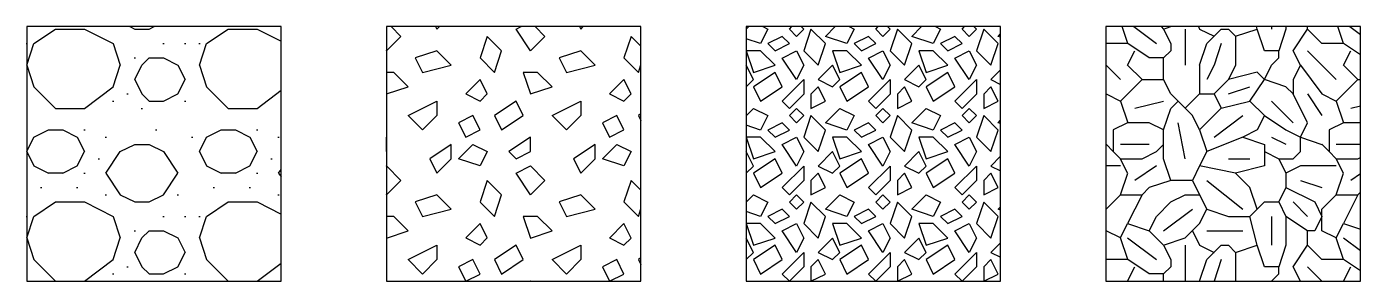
# Model space of a CAD drawing. Header units: inches. Extents: x 0 to 18.5, y 0 to 3.5.
import ezdxf

# ---------------------------------------------------------------- set-up
doc = ezdxf.new("R2010")
doc.units = ezdxf.units.IN
doc.header["$MEASUREMENT"] = 0

msp = doc.modelspace()

# ---------------------------------------------------------------- hatches: boundary and pattern name
h = msp.add_hatch()
h.set_pattern_fill('HSBDR3E0', color=256, scale=0.1, pattern_type=2)
h.set_pattern_definition([(71.565, (0, 0.6), (-8e-09, 2.4), [0.31623, -7.27324]), (33.69, (0.1, 0.9), (9e-09, 2.4), [0.3606, -8.2928]), (33.69, (2.5, 0.9), (9e-09, 2.4), [0.3606, -8.2928]), (33.69, (4.9, 0.9), (9e-09, 2.4), [0.3606, -8.2928]), (0, (0.4, 1.1), (0, 2.4), [0.4, -2]), (333.435, (0.8, 1.1), (-4e-08, 2.4), [0.4472, -4.9193]), (333.435, (3.2, 1.1), (-4e-08, 2.4), [0.4472, -4.9193]), (288.435, (1.2, 0.9), (8e-09, 2.4), [0.31623, -7.27324]), (288.435, (0, 0.6), (8e-09, 2.4), [0.31623, -7.27324]), (315, (0.1, 0.3), (-1e-07, 2.4), [0.42426, -2.96985]), (0, (0.4, 0), (0, 2.4), [0.4, -2]), (36.87, (0.8, 0), (-7e-09, 2.4), [0.5, -11.5]), (36.87, (3.2, 0), (-7e-09, 2.4), [0.5, -11.5]), (36.87, (5.6, 0), (-7e-09, 2.4), [0.5, -11.5]), (36.87, (8, 0), (-7e-09, 2.4), [0.5, -11.5]), (71.565, (1.2, 0.3), (-8e-09, 2.4), [0.31623, -7.27324]), (56.31, (1.1, 1.5), (7e-08, 2.4), [0.3606, -8.2928]), (56.31, (3.5, 1.5), (7e-08, 2.4), [0.3606, -8.2928]), (26.565, (1.3, 1.8), (4e-08, 2.4), [0.2236, -5.143]), (26.565, (3.7, 1.8), (4e-08, 2.4), [0.2236, -5.143]), (0, (1.5, 1.9), (0, 2.4), [0.2, -2.2]), (333.435, (1.7, 1.9), (-4e-08, 2.4), [0.2236, -5.143]), (333.435, (4.1, 1.9), (-4e-08, 2.4), [0.2236, -5.143]), (303.69, (1.9, 1.8), (-7e-08, 2.4), [0.3606, -8.2928]), (303.69, (4.3, 1.8), (-7e-08, 2.4), [0.36056, -8.2928]), (303.69, (1.1, 1.5), (-7e-08, 2.4), [0.3606, -8.2928]), (303.69, (3.5, 1.5), (-7e-08, 2.4), [0.3606, -8.2928]), (333.435, (1.3, 1.2), (-4e-08, 2.4), [0.2236, -5.143]), (333.435, (3.7, 1.2), (-4e-08, 2.4), [0.2236, -5.143]), (0, (1.5, 1.1), (0, 2.4), [0.2, -2.2]), (26.565, (1.7, 1.1), (4e-08, 2.4), [0.2236, -5.143]), (26.565, (4.1, 1.1), (4e-08, 2.4), [0.2236, -5.143]), (56.31, (1.9, 1.2), (7e-08, 2.4), [0.3606, -8.2928]), (56.31, (4.3, 1.2), (7e-08, 2.4), [0.36056, -8.2928]), (63.435, (0, 1.8), (-4e-08, 2.4), [0.2236, -5.14296]), (26.565, (0.1, 2), (4e-08, 2.4), [0.2236, -5.143]), (26.565, (2.5, 2), (4e-08, 2.4), [0.2236, -5.143]), (0, (0.3, 2.1), (0, 2.4), [0.2, -2.2]), (333.435, (0.5, 2.1), (-4e-08, 2.4), [0.2236, -5.143]), (333.435, (2.9, 2.1), (-4e-08, 2.4), [0.2236, -5.143]), (296.565, (0.7, 2), (4e-08, 2.4), [0.2236, -5.14296]), (296.565, (0, 1.8), (4e-08, 2.4), [0.2236, -5.14296]), (180, (0.5, 1.5), (-3e-16, -2.4), [0.2, -2.2]), (333.435, (0.1, 1.6), (-4e-08, 2.4), [0.2236, -5.143]), (333.435, (2.5, 1.6), (-4e-08, 2.4), [0.2236, -5.143]), (26.565, (0.5, 1.5), (4e-08, 2.4), [0.2236, -5.143]), (26.565, (2.9, 1.5), (4e-08, 2.4), [0.2236, -5.143]), (63.435, (0.7, 1.6), (-4e-08, 2.4), [0.2236, -5.14296]), (63.435, (1.5, 0.4), (-4e-08, 2.4), [0.2236, -5.14296]), (45, (1.6, 0.6), (1e-07, 2.4), [0.1414, -3.2527]), (0, (1.7, 0.7), (0, 2.4), [0.2, -2.2]), (333.435, (1.9, 0.7), (-4e-08, 2.4), [0.2236, -5.143]), (333.435, (4.3, 0.7), (-4e-08, 2.4), [0.2236, -5.143]), (296.565, (2.1, 0.6), (4e-08, 2.4), [0.2236, -5.14296]), (296.565, (1.5, 0.4), (4e-08, 2.4), [0.2236, -5.14296]), (315, (1.6, 0.2), (-1e-07, 2.4), [0.1414, -3.2527]), (0, (1.7, 0.1), (0, 2.4), [0.2, -2.2]), (26.565, (1.9, 0.1), (4e-08, 2.4), [0.2236, -5.143]), (26.565, (4.3, 0.1), (4e-08, 2.4), [0.2236, -5.143]), (63.435, (2.1, 0.2), (-4e-08, 2.4), [0.2236, -5.14296]), (0, (1.5, 0.7), (0, 2.4), [0, -2.4]), (0, (1.1, 1.2), (0, 2.4), [0, -2.4]), (0, (0.7, 1.3), (0, 2.4), [0, -2.4]), (0, (0.2, 1.3), (0, 2.4), [0, -2.4]), (0, (0.8, 1.5), (0, 2.4), [0, -2.4]), (0, (1, 1.7), (0, 2.4), [0, -2.4]), (0, (1.1, 2), (0, 2.4), [0, -2.4]), (0, (1.8, 2.1), (0, 2.4), [0, -2.4]), (0, (2.3, 2), (0, 2.4), [0, -2.4]), (0, (2.1, 1.2), (0, 2.4), [0, -2.4]), (0, (2.2, 0.9), (0, 2.4), [0, -2.4]), (0, (1.9, 0.9), (0, 2.4), [0, -2.4]), (0, (1.4, 0.2), (0, 2.4), [0, -2.4]), (0, (1.2, 0.1), (0, 2.4), [0, -2.4]), (0, (1.6, 0), (0, 2.4), [0, -2.4]), (0, (2.2, 0.1), (0, 2.4), [0, -2.4]), (0, (0, 0.9), (0, 2.4), [0, -2.4]), (0, (0.8, 2.1), (0, 2.4), [0, -2.4])])
h.paths.add_polyline_path([(3.536, 3.536), (0, 3.536), (0, 0), (3.536, 0)])
h = msp.add_hatch()
h.set_pattern_fill('HSHP21E0', color=256, scale=0.1, pattern_type=2)
h.set_pattern_definition([(296.565, (0.5, 0.3), (2e-08, 2), [0.2236, -4.24853]), (33.69, (0.6, 0.1), (3e-08, 2), [0.36056, -6.85055]), (33.69, (2.6, 0.1), (3e-08, 2), [0.36056, -6.85055]), (33.69, (4.6, 0.1), (3e-08, 2), [0.3606, -6.8505]), (116.565, (0.9, 0.3), (-7e-08, 2), [0.2236, -4.24853]), (213.69, (0.8, 0.5), (6e-09, 2), [0.36056, -6.85055]), (213.69, (2.8, 0.5), (6e-09, 2), [0.36056, -6.85055]), (213.69, (4.8, 0.5), (6e-09, 2), [0.3606, -6.8505]), (26.565, (1.3, 0.3), (3e-08, 2), [0.4472, -4.0249]), (26.565, (3.3, 0.3), (3e-08, 2), [0.4472, -4.0249]), (270, (1.7, 0.5), (2, 1e-16), [0.2, -1.8]), (225, (1.7, 0.3), (-1e-07, 2), [0.28284, -2.5456]), (135, (1.5, 0.1), (2e-16, 2), [0.28284, -2.5456]), (288.435, (0.9, 0.9), (2e-08, 2), [0.31623, -6.00833]), (18.435, (1, 0.6), (6e-08, 2), [0.3162, -6.0083]), (18.435, (3, 0.6), (6e-08, 2), [0.3162, -6.0083]), (18.435, (5, 0.6), (6e-08, 2), [0.3162, -6.0083]), (135, (1.3, 0.7), (2e-16, 2), [0.28284, -2.5456]), (180, (1.1, 0.9), (-2e-16, -2), [0.2, -1.8]), (251.565, (0.4, 1.4), (-6e-08, 2), [0.31623, -6.00833]), (315, (0.3, 1.1), (0, 2), [0.28284, -2.5456]), (71.565, (0.5, 0.9), (-2e-08, 2), [0.31623, -6.00833]), (135, (0.6, 1.2), (2e-16, 2), [0.28284, -2.5456]), (225, (1.2, 1.4), (-1e-07, 2), [0.28284, -2.5456]), (123.69, (1, 1.2), (-2e-07, 2), [0.36056, -6.85055]), (123.69, (3, 1.2), (-2e-07, 2), [0.36056, -6.85055]), (26.565, (0.8, 1.5), (3e-08, 2), [0.2236, -4.2485]), (26.565, (2.8, 1.5), (3e-08, 2), [0.2236, -4.2485]), (315, (1, 1.6), (0, 2), [0.28284, -2.5456]), (213.69, (1.9, 1.9), (6e-09, 2), [0.36056, -6.85055]), (213.69, (3.9, 1.9), (6e-09, 2), [0.3606, -6.8505]), (213.69, (5.9, 1.9), (6e-09, 2), [0.3606, -6.8505]), (296.565, (1.6, 1.7), (2e-08, 2), [0.2236, -4.24853]), (45, (1.7, 1.5), (0, 2), [0.28284, -2.5456]), (90, (1.9, 1.7), (-2, 1e-16), [0.2, -1.8]), (213.69, (1, 2), (6e-09, 2), [0.36056, -6.85055]), (213.69, (3, 2), (6e-09, 2), [0.3606, -6.85055]), (213.69, (5, 2), (6e-09, 2), [0.3606, -6.8505]), (315, (0.7, 1.8), (0, 2), [0.14142, -2.687]), (26.565, (0.8, 1.7), (3e-08, 2), [0.2236, -4.2485]), (26.565, (2.8, 1.7), (3e-08, 2), [0.2236, -4.2485]), (90, (1, 1.8), (-2, 1e-16), [0.2, -1.8]), (333.435, (0.2, 1.9), (-3e-08, 2), [0.2236, -4.2485]), (333.435, (2.2, 1.9), (-3e-08, 2), [0.2236, -4.2485]), (243.435, (0.4, 1.8), (-1e-07, 2), [0.2236, -4.24853]), (161.565, (0.3, 1.6), (7e-08, 2), [0.3162, -6.0083]), (161.565, (2.3, 1.6), (7e-08, 2), [0.3162, -6.0083]), (161.565, (4.3, 1.6), (7e-08, 2), [0.3162, -6.0083]), (45, (0, 1.7), (0, 2), [0.28284, -2.5456]), (26.565, (0.1, 0), (3e-08, 2), [0.2236, -4.2485]), (26.565, (2.1, 0), (3e-08, 2), [0.2236, -4.2485]), (116.565, (0.3, 0.1), (-7e-08, 2), [0.2236, -4.24853]), (206.565, (0.2, 0.3), (-3e-07, 2), [0.2236, -4.2485]), (206.565, (2.2, 0.3), (-3e-07, 2), [0.2236, -4.2485]), (296.565, (0, 0.2), (2e-08, 2), [0.2236, -4.24853]), (14.036, (1.5, 0.9), (5e-08, 2), [0.4123, -7.8339]), (14.036, (3.5, 0.9), (5e-08, 2), [0.4123, -7.8339]), (14.036, (5.5, 0.9), (5e-08, 2), [0.4123, -7.8339]), (14.036, (7.5, 0.9), (5e-08, 2), [0.4123, -7.8339]), (135, (1.9, 1), (2e-16, 2), [0.28284, -2.5456]), (198.435, (1.7, 1.2), (-3e-07, 2), [0.3162, -6.0083]), (198.435, (3.7, 1.2), (-3e-07, 2), [0.3162, -6.0083]), (198.435, (5.7, 1.2), (-3e-07, 2), [0.3162, -6.0083]), (296.565, (1.4, 1.1), (2e-08, 2), [0.2236, -4.24853]), (333.435, (0.1, 0.6), (-3e-08, 2), [0.2236, -4.2485]), (333.435, (2.1, 0.6), (-3e-08, 2), [0.2236, -4.2485]), (45, (0.3, 0.5), (0, 2), [0.14142, -2.687]), (116.565, (0.4, 0.6), (-7e-08, 2), [0.2236, -4.24853]), (225, (0.3, 0.8), (-1e-07, 2), [0.28284, -2.5456])])
h.paths.add_polyline_path([(5, 3.536), (5, 0), (8.536, 0), (8.536, 3.536)])
h = msp.add_hatch()
h.set_pattern_fill('HSHP31E0', color=256, scale=0.1, pattern_type=2)
h.set_pattern_definition([(296.565, (0.5, 0.3), (2e-08, 1.2), [0.22361, -2.459675]), (33.69, (0.6, 0.1), (5e-09, 1.2), [0.36056, -3.9661]), (33.69, (1.8, 0.1), (5e-09, 1.2), [0.36056, -3.9661]), (33.69, (3, 0.1), (5e-09, 1.2), [0.36056, -3.9661]), (116.565, (0.9, 0.3), (-2e-08, 1.2), [0.22361, -2.459675]), (213.69, (0.8, 0.5), (1e-09, 1.2), [0.36056, -3.9661]), (213.69, (2, 0.5), (1e-09, 1.2), [0.36056, -3.9661]), (213.69, (3.2, 0.5), (1e-09, 1.2), [0.36056, -3.9661]), (45, (0.9, 0.1), (6e-08, 1.2), [0.42426, -1.27279]), (270, (1.2, 0.4), (1.2, 1e-16), [0.2, -1]), (225, (1.2, 0.2), (-6e-08, 1.2), [0.28284, -1.41421]), (135, (1, 0), (1e-16, 1.2), [0.14142, -1.55563]), (288.435, (0.4, 0.8), (1e-08, 1.2), [0.31623, -3.478505]), (18.435, (0.5, 0.5), (1e-08, 1.2), [0.31623, -3.4785]), (18.435, (1.7, 0.5), (1e-08, 1.2), [0.31623, -3.4785]), (18.435, (2.9, 0.5), (1e-08, 1.2), [0.31623, -3.4785]), (135, (0.8, 0.6), (1e-16, 1.2), [0.28284, -1.41421]), (180, (0.6, 0.8), (-1e-16, -1.2), [0.2, -1]), (251.565, (0.1, 1.1), (-3e-08, 1.2), [0.31623, -3.478505]), (315, (0, 0.8), (-6e-08, 1.2), [0.28284, -1.41421]), (71.565, (0.2, 0.6), (-1e-08, 1.2), [0.31623, -3.478505]), (135, (0.3, 0.9), (1e-16, 1.2), [0.28284, -1.41421]), (243.435, (1.2, 0.6), (-9e-08, 1.2), [0.22361, -2.459675]), (123.69, (1.1, 0.4), (-7e-08, 1.2), [0.36056, -3.9661]), (123.69, (2.3, 0.4), (-7e-08, 1.2), [0.36056, -3.9661]), (26.565, (0.9, 0.7), (2e-08, 1.2), [0.2236, -2.45967]), (26.565, (2.1, 0.7), (2e-08, 1.2), [0.2236, -2.45967]), (296.565, (1.1, 0.8), (2e-08, 1.2), [0.22361, -2.459675]), (206.565, (0.9, 1), (-2e-07, 1.2), [0.2236, -2.45967]), (206.565, (2.1, 1), (-2e-07, 1.2), [0.2236, -2.45967]), (315, (0.7, 0.9), (-6e-08, 1.2), [0.14142, -1.555635]), (26.565, (0.8, 0.8), (2e-08, 1.2), [0.2236, -2.45967]), (26.565, (2, 0.8), (2e-08, 1.2), [0.2236, -2.45967]), (135, (1, 0.9), (1e-16, 1.2), [0.14142, -1.55563]), (333.435, (0.5, 1.2), (-2e-08, 1.2), [0.2236, -2.45967]), (333.435, (1.7, 1.2), (-2e-08, 1.2), [0.2236, -2.45967]), (243.435, (0.7, 1.1), (-9e-08, 1.2), [0.22361, -2.459675]), (161.565, (0.6, 0.9), (4e-08, 1.2), [0.31623, -3.4785]), (161.565, (1.8, 0.9), (4e-08, 1.2), [0.31623, -3.4785]), (161.565, (3, 0.9), (4e-08, 1.2), [0.31623, -3.4785]), (45, (0.3, 1), (6e-08, 1.2), [0.28284, -1.41421]), (26.565, (0.1, 0), (2e-08, 1.2), [0.2236, -2.45967]), (26.565, (1.3, 0), (2e-08, 1.2), [0.2236, -2.45967]), (116.565, (0.3, 0.1), (-2e-08, 1.2), [0.22361, -2.459675]), (225, (0.2, 0.3), (-6e-08, 1.2), [0.14142, -1.555635]), (270, (0.1, 0.2), (1.2, 1e-16), [0.2, -1]), (333.435, (0.2, 0.4), (-2e-08, 1.2), [0.2236, -2.45967]), (333.435, (1.4, 0.4), (-2e-08, 1.2), [0.2236, -2.45967]), (45, (0.4, 0.3), (6e-08, 1.2), [0.14142, -1.555635]), (116.565, (0.5, 0.4), (-2e-08, 1.2), [0.22361, -2.459675]), (225, (0.4, 0.6), (-6e-08, 1.2), [0.28284, -1.41421]), (135, (1.1, 1), (1e-16, 1.2), [0.14142, -1.55563]), (45, (1, 1.1), (6e-08, 1.2), [0.14142, -1.55563]), (315, (1.1, 1.2), (-6e-08, 1.2), [0.14142, -1.55563]), (225, (1.2, 1.1), (-6e-08, 1.2), [0.14142, -1.55563])])
h.paths.add_polyline_path([(13.536, 3.536), (10, 3.536), (10, 0), (13.536, 0)])
h = msp.add_hatch()
h.set_pattern_fill('HVEGE100', color=256, scale=0.1, pattern_type=2)
h.set_pattern_definition([(63.435, (0.6, 0.7), (2e-08, 3), [0.2236, -6.4846]), (45, (0.7, 0.9), (0, 3), [0.28284, -3.9598]), (26.565, (0.9, 1.1), (6e-08, 3), [0.2236, -6.4846]), (26.565, (3.9, 1.1), (6e-08, 3), [0.2236, -6.4846]), (0, (1.1, 1.2), (0, 3), [0.2, -2.8]), (341.565, (0.3, 0.8), (-1e-08, 3), [0.3162, -9.1706]), (341.565, (3.3, 0.8), (-1e-08, 3), [0.3162, -9.1706]), (341.565, (6.3, 0.8), (-1e-08, 3), [0.3162, -9.1706]), (315, (0.6, 0.7), (0, 3), [0.28284, -3.9598]), (296.565, (0.8, 0.5), (-2e-08, 3), [0.2236, -6.4846]), (270, (0.9, 0.3), (3, 2e-16), [0.1, -2.9]), (225, (0.9, 0.2), (-3e-07, 3), [0.14142, -4.1012]), (180, (0.8, 0.1), (-4e-16, -3), [0.2, -2.8]), (146.31, (0.6, 0.1), (-2e-07, 3), [0.3606, -10.4561]), (146.31, (3.6, 0.1), (-2e-07, 3), [0.3606, -10.4561]), (146.31, (6.6, 0.1), (-2e-07, 3), [0.3606, -10.4561]), (108.435, (0.3, 0.3), (-9e-08, 3), [0.31623, -9.1706]), (323.13, (0.3, 0.6), (-9e-08, 3), [0.5, -14.5]), (323.13, (3.3, 0.6), (-9e-08, 3), [0.5, -14.5]), (323.13, (6.3, 0.6), (-9e-08, 3), [0.5, -14.5]), (323.13, (9.3, 0.6), (-9e-08, 3), [0.5, -14.5]), (36.87, (0.8, 0.7), (9e-08, 3), [0.5, -14.5]), (36.87, (3.8, 0.7), (9e-08, 3), [0.5, -14.5]), (36.87, (6.8, 0.7), (9e-08, 3), [0.5, -14.5]), (36.87, (9.8, 0.7), (9e-08, 3), [0.5, -14.5]), (18.435, (0.8, 0.5), (1e-08, 3), [0.3162, -9.1706]), (18.435, (3.8, 0.5), (1e-08, 3), [0.3162, -9.1706]), (18.435, (6.8, 0.5), (1e-08, 3), [0.3162, -9.1706]), (45, (1.1, 0.6), (0, 3), [0.28284, -3.9598]), (63.435, (1.3, 0.8), (2e-08, 3), [0.2236, -6.4846]), (296.565, (1.2, 1.4), (-2e-08, 3), [0.2236, -6.4846]), (296.565, (1.3, 1.2), (-2e-08, 3), [0.2236, -6.4846]), (341.565, (1.4, 1), (-1e-08, 3), [0.3162, -9.1706]), (341.565, (4.4, 1), (-1e-08, 3), [0.3162, -9.1706]), (341.565, (7.4, 1), (-1e-08, 3), [0.3162, -9.1706]), (0, (1.7, 0.9), (0, 3), [0.3, -2.7]), (45, (2, 0.9), (0, 3), [0.1414, -4.1012]), (108.435, (2.1, 1), (-9e-08, 3), [0.31623, -9.1706]), (135, (2, 1.3), (2e-16, 3), [0.28284, -3.9598]), (168.69, (1.8, 1.5), (-3e-07, 3), [0.5099, -14.7872]), (168.69, (4.8, 1.5), (-3e-07, 3), [0.5099, -14.7872]), (168.69, (7.8, 1.5), (-3e-07, 3), [0.5099, -14.7872]), (168.69, (10.8, 1.5), (-3e-07, 3), [0.5099, -14.7872]), (168.69, (13.8, 1.5), (-3e-07, 3), [0.51, -14.7872]), (321.34, (1.4, 1.4), (-8e-08, 3), [0.6403, -18.569]), (321.34, (4.4, 1.4), (-8e-08, 3), [0.6403, -18.569]), (321.34, (7.4, 1.4), (-8e-08, 3), [0.6403, -18.569]), (321.34, (10.4, 1.4), (-8e-08, 3), [0.6403, -18.569]), (321.34, (13.4, 1.4), (-8e-08, 3), [0.6403, -18.569]), (71.565, (1.3, 0), (7e-09, 3), [0.31623, -9.1706]), (45, (1.4, 0.3), (0, 3), [0.28284, -3.9598]), (0, (1.6, 0.5), (0, 3), [0.1, -2.9]), (315, (1.7, 0.5), (0, 3), [0.14142, -4.1012]), (270, (1.8, 0.4), (3, 2e-16), [0.4, -2.6]), (243.435, (1.8, 3), (-2e-07, 3), [0.2236, -6.4846]), (225, (1.7, 2.8), (-3e-07, 3), [0.28284, -3.9598]), (270, (1.3, 3), (3, 2e-16), [0.2, -2.8]), (270, (1.3, 2.8), (3, 2e-16), [0.2, -2.8]), (251.565, (1.6, 0.3), (-9e-08, 3), [0.31623, -9.1706]), (243.435, (1.5, 3), (-2e-07, 3), [0.2236, -6.4846]), (45, (1.3, 2.1), (0, 3), [0.42426, -3.81838]), (14.036, (1.6, 2.4), (4e-09, 3), [0.4123, -11.957]), (14.036, (4.6, 2.4), (4e-09, 3), [0.4123, -11.957]), (14.036, (7.6, 2.4), (4e-09, 3), [0.4123, -11.957]), (14.036, (10.6, 2.4), (4e-09, 3), [0.4123, -11.957]), (315, (2, 2.5), (0, 3), [0.28284, -3.9598]), (243.435, (2.2, 2.3), (-2e-07, 3), [0.2236, -6.4846]), (206.565, (2.1, 2.1), (-4e-07, 3), [0.2236, -6.4846]), (206.565, (5.1, 2.1), (-4e-07, 3), [0.2236, -6.4846]), (201.801, (1.9, 2), (6e-08, 3), [0.5385, -15.617]), (201.801, (4.9, 2), (6e-08, 3), [0.5385, -15.617]), (201.8, (7.9, 2), (6e-08, 3), [0.5385, -15.617]), (201.8, (10.9, 2), (6e-08, 3), [0.5385, -15.617]), (201.8, (13.9, 2), (6e-08, 3), [0.5385, -15.617]), (36.87, (1.5, 2), (9e-08, 3), [0.5, -14.5]), (36.87, (4.5, 2), (9e-08, 3), [0.5, -14.5]), (36.87, (7.5, 2), (9e-08, 3), [0.5, -14.5]), (36.87, (10.5, 2), (9e-08, 3), [0.5, -14.5]), (341.565, (1.9, 2), (-1e-08, 3), [0.3162, -9.1706]), (341.565, (4.9, 2), (-1e-08, 3), [0.3162, -9.1706]), (341.565, (7.9, 2), (-1e-08, 3), [0.3162, -9.1706]), (270, (2.2, 1.9), (3, 2e-16), [0.3, -2.7]), (194.036, (2.2, 1.6), (-3e-07, 3), [0.4123, -11.957]), (194.036, (5.2, 1.6), (-3e-07, 3), [0.4123, -11.957]), (194.036, (8.2, 1.6), (-3e-07, 3), [0.4123, -11.957]), (194.036, (11.2, 1.6), (-3e-07, 3), [0.4123, -11.957]), (0, (1.7, 1.7), (0, 3), [0.3, -2.7]), (288.435, (1.3, 2.1), (-7e-09, 3), [0.31623, -9.1706]), (243.435, (1.4, 1.8), (-2e-07, 3), [0.2236, -6.4846]), (243.435, (1.3, 1.6), (-2e-07, 3), [0.2236, -6.4846]), (180, (1.2, 1.4), (-4e-16, -3), [0.3, -2.7]), (108.435, (0.9, 1.4), (-9e-08, 3), [0.31623, -9.1706]), (90, (0.8, 1.7), (-3, 2e-16), [0.4, -2.6]), (71.565, (0.8, 2.1), (7e-09, 3), [0.31623, -9.1706]), (45, (0.9, 2.4), (0, 3), [0.14142, -4.1012]), (45, (1.1, 2.4), (0, 3), [0.28284, -3.9598]), (0, (1.3, 2.6), (0, 3), [0.2, -2.8]), (296.565, (1.5, 2.6), (-2e-08, 3), [0.2236, -6.4846]), (116.565, (1.3, 2.1), (-1e-07, 3), [0.2236, -6.4846]), (135, (1.2, 2.3), (2e-16, 3), [0.14142, -4.1012]), (101.31, (1.1, 1.7), (-3e-08, 3), [0.5099, -14.78716]), (198.435, (0.9, 1.4), (-4e-07, 3), [0.3162, -9.1706]), (198.435, (3.9, 1.4), (-4e-07, 3), [0.3162, -9.1706]), (198.435, (6.9, 1.4), (-4e-07, 3), [0.3162, -9.1706]), (225, (0.6, 1.3), (-3e-07, 3), [0.14142, -4.1012]), (243.435, (0.5, 1.2), (-2e-07, 3), [0.4472, -6.261]), (0, (1.4, 0.7), (0, 3), [0.5, -2.5]), (296.565, (1.2, 0.7), (-2e-08, 3), [0.2236, -6.4846]), (333.435, (1.3, 0.5), (-6e-08, 3), [0.2236, -6.4846]), (333.435, (4.3, 0.5), (-6e-08, 3), [0.2236, -6.4846]), (18.435, (1.8, 0.4), (1e-08, 3), [0.3162, -9.1706]), (18.435, (4.8, 0.4), (1e-08, 3), [0.3162, -9.1706]), (18.435, (7.8, 0.4), (1e-08, 3), [0.3162, -9.1706]), (104.036, (2.1, 0.5), (2e-08, 3), [0.4123, -11.957]), (45, (2.1, 1), (0, 3), [0.1414, -4.1012]), (0, (2.2, 1.1), (0, 3), [0.2, -2.8]), (296.565, (2.4, 1.1), (-2e-08, 3), [0.2236, -6.4846]), (270, (2.5, 0.9), (3, 2e-16), [0.4, -2.6]), (251.565, (2.5, 0.5), (-9e-08, 3), [0.31623, -9.1706]), (180, (2.4, 0.2), (-4e-16, -3), [0.2, -2.8]), (108.435, (2.2, 0.2), (-9e-08, 3), [0.31623, -9.1706]), (270, (2.3, 0.9), (3, 2e-16), [0.4, -2.6]), (180, (0.6, 1.9), (-4e-16, -3), [0.4, -2.6]), (153.435, (0.8, 2.1), (1e-07, 3), [0.2236, -6.4846]), (153.435, (3.8, 2.1), (1e-07, 3), [0.2236, -6.4846]), (180, (0.6, 2.2), (-4e-16, -3), [0.3, -2.7]), (206.565, (0.3, 2.2), (-4e-07, 3), [0.2236, -6.4846]), (206.565, (3.3, 2.2), (-4e-07, 3), [0.2236, -6.4846]), (270, (0.1, 2.1), (3, 2e-16), [0.3, -2.7]), (315, (0.1, 1.8), (0, 3), [0.14142, -4.1012]), (0, (0.2, 1.7), (0, 3), [0.3, -2.7]), (26.565, (0.5, 1.7), (6e-08, 3), [0.2236, -6.4846]), (26.565, (3.5, 1.7), (6e-08, 3), [0.2236, -6.4846]), (45, (0.7, 1.8), (0, 3), [0.14142, -4.1012]), (213.69, (0.7, 1.6), (6e-08, 3), [0.3606, -10.4561]), (213.69, (3.7, 1.6), (6e-08, 3), [0.3606, -10.4561]), (213.69, (6.7, 1.6), (6e-08, 3), [0.3606, -10.4561]), (180, (0.2, 1.6), (-4e-16, -3), [0.2, -2.8]), (180, (3, 1.6), (-4e-16, -3), [0.3, -2.7]), (206.565, (2.7, 1.6), (-4e-07, 3), [0.2236, -6.4846]), (206.565, (5.7, 1.6), (-4e-07, 3), [0.2236, -6.4846]), (270, (2.5, 1.5), (3, 2e-16), [0.2, -2.8]), (333.435, (2.5, 1.3), (-6e-08, 3), [0.4472, -6.261]), (333.435, (5.5, 1.3), (-6e-08, 3), [0.4472, -6.261]), (341.565, (2.7, 1.4), (-1e-08, 3), [0.3162, -9.1706]), (341.565, (5.7, 1.4), (-1e-08, 3), [0.3162, -9.1706]), (341.565, (8.7, 1.4), (-1e-08, 3), [0.3162, -9.1706]), (18.435, (1.7, 2.6), (1e-08, 3), [0.3162, -9.1706]), (18.435, (4.7, 2.6), (1e-08, 3), [0.3162, -9.1706]), (18.435, (7.7, 2.6), (1e-08, 3), [0.3162, -9.1706]), (56.31, (2, 2.5), (1e-07, 3), [0.36056, -10.4561]), (56.31, (5, 2.5), (1e-07, 3), [0.36056, -10.4561]), (315, (2.3, 2.5), (0, 3), [0.42426, -3.81838]), (326.31, (2.2, 2.3), (-1e-07, 3), [0.3606, -10.4561]), (326.31, (5.2, 2.3), (-1e-07, 3), [0.3606, -10.4561]), (326.31, (8.2, 2.3), (-1e-07, 3), [0.3606, -10.4561]), (333.435, (2.5, 2.1), (-6e-08, 3), [0.2236, -6.4846]), (333.435, (5.5, 2.1), (-6e-08, 3), [0.2236, -6.4846]), (63.435, (2.7, 2), (2e-08, 3), [0.2236, -6.4846]), (116.565, (2.8, 2.2), (-1e-07, 3), [0.4472, -6.261]), (135, (2.6, 2.6), (2e-16, 3), [0.1414, -4.1012]), (161.565, (2.5, 2.7), (2e-07, 3), [0.3162, -9.1706]), (161.565, (5.5, 2.7), (2e-07, 3), [0.3162, -9.1706]), (161.565, (8.5, 2.7), (2e-07, 3), [0.3162, -9.1706]), (296.565, (2.4, 1.7), (-2e-08, 3), [0.2236, -6.4846]), (333.435, (2.3, 2), (-6e-08, 3), [0.2236, -6.4846]), (333.435, (5.3, 2), (-6e-08, 3), [0.2236, -6.4846]), (243.435, (2.5, 1.3), (-2e-07, 3), [0.2236, -6.4846]), (315, (2.6, 1.1), (0, 3), [0.28284, -3.9598]), (296.565, (2.9, 1.1), (-2e-08, 3), [0.2236, -6.4846]), (243.435, (3, 0.9), (-2e-07, 3), [0.2236, -6.4846]), (180, (2.9, 0.7), (-4e-16, -3), [0.1, -2.9]), (146.31, (2.8, 0.7), (-2e-07, 3), [0.3606, -10.4561]), (146.31, (5.8, 0.7), (-2e-07, 3), [0.3606, -10.4561]), (146.31, (8.8, 0.7), (-2e-07, 3), [0.3606, -10.4561]), (270, (1.1, 0.5), (3, 2e-16), [0.5, -2.5]), (63.435, (0.3, 0), (2e-08, 3), [0.2236, -6.4846]), (180, (0.3, 0.3), (-4e-16, -3), [0.3, -2.7]), (243.435, (2.7, 3), (-2e-07, 3), [0.2236, -6.4846]), (270, (2.6, 2.8), (3, 2e-16), [0.2, -2.8]), (135, (1.1, 2.4), (2e-16, 3), [0.28284, -3.9598]), (116.565, (0.9, 2.6), (-1e-07, 3), [0.2236, -6.4846]), (90, (0.8, 2.8), (-3, 2e-16), [0.2, -2.8]), (45, (2.6, 1.7), (0, 3), [0.1414, -4.1012]), (90, (2.7, 1.8), (-3, 2e-16), [0.2, -2.8]), (341.565, (2.7, 2), (-1e-08, 3), [0.3162, -9.1706]), (341.565, (5.7, 2), (-1e-08, 3), [0.3162, -9.1706]), (341.565, (8.7, 2), (-1e-08, 3), [0.3162, -9.1706]), (315, (0, 1.9), (0, 3), [0.14142, -4.1012]), (0, (2.5, 1.7), (0, 3), [0.1, -2.9]), (135, (3, 0), (2e-16, 3), [0.28284, -3.9598]), (315, (0, 3), (0, 3), [0.28284, -3.9598]), (333.435, (0, 2.6), (-6e-08, 3), [0.2236, -6.4846]), (333.435, (3, 2.6), (-6e-08, 3), [0.2236, -6.4846]), (45, (0.2, 2.5), (0, 3), [0.42426, -3.81838]), (135, (0.5, 2.8), (2e-16, 3), [0.28284, -3.9598]), (135, (3, 0.3), (2e-16, 3), [0.28284, -3.9598]), (116.565, (2.7, 0), (-1e-07, 3), [0.2236, -6.4846]), (56.31, (2.6, 0.2), (1e-07, 3), [0.36056, -10.4561]), (56.31, (5.6, 0.2), (1e-07, 3), [0.36056, -10.4561]), (135, (2.2, 2.8), (2e-16, 3), [0.1414, -4.1012]), (194.036, (2.1, 2.9), (-3e-07, 3), [0.4123, -11.957]), (194.036, (5.1, 2.9), (-3e-07, 3), [0.4123, -11.957]), (194.036, (8.1, 2.9), (-3e-07, 3), [0.4123, -11.957]), (194.036, (11.1, 2.9), (-3e-07, 3), [0.4123, -11.957]), (14.036, (0.4, 2.4), (4e-09, 3), [0.4123, -11.957]), (14.036, (3.4, 2.4), (4e-09, 3), [0.4123, -11.957]), (14.036, (6.4, 2.4), (4e-09, 3), [0.4123, -11.957]), (14.036, (9.4, 2.4), (4e-09, 3), [0.4123, -11.957]), (288.435, (0.2, 2.5), (-7e-09, 3), [0.31623, -9.1706]), (0, (0.2, 1.2), (0, 3), [0.3, -2.7]), (63.435, (0.2, 0.6), (2e-08, 3), [0.2236, -6.4846]), (90, (2.8, 0.5), (-3, 2e-16), [0.2, -2.8]), (153.435, (0.2, 0.6), (1e-07, 3), [0.2236, -6.4846]), (153.435, (3.2, 0.6), (1e-07, 3), [0.2236, -6.4846]), (90, (0, 0.7), (-3, 2e-16), [0.3, -2.7]), (45, (0, 1), (0, 3), [0.28284, -3.9598]), (71.565, (0.2, 1.2), (7e-09, 3), [0.31623, -9.1706]), (116.565, (0.3, 1.5), (-1e-07, 3), [0.2236, -6.4846]), (333.435, (2.2, 1.8), (-6e-08, 3), [0.2236, -6.4846]), (333.435, (5.2, 1.8), (-6e-08, 3), [0.2236, -6.4846]), (0, (2.4, 1.7), (0, 3), [0.1, -2.9]), (63.435, (2.2, 2.8), (2e-08, 3), [0.2236, -6.4846]), (45, (2.3, 0), (0, 3), [0.1414, -4.1012]), (90, (2.4, 0.1), (-3, 2e-16), [0.1, -2.9]), (306.87, (2.7, 3), (-1e-07, 3), [0.5, -14.5]), (306.87, (5.7, 3), (-1e-07, 3), [0.5, -14.5]), (306.87, (8.7, 3), (-1e-07, 3), [0.5, -14.5]), (90, (0.8, 0), (-3, 2e-16), [0.1, -2.9]), (303.69, (2.8, 2.6), (-1e-07, 3), [0.36056, -10.4561]), (303.69, (5.8, 2.6), (-1e-07, 3), [0.36056, -10.4561]), (0, (0.5, 2.8), (0, 3), [0.3, -2.7])])
h.paths.add_polyline_path([(18.536, 3.536), (15, 3.536), (15, 0), (18.536, 0)])

# ---------------------------------------------------------------- linework, layer by layer
for points in [[(0, 3.536), (0, 0), (3.536, 0), (3.536, 3.536)], [(5, 3.536), (5, 0), (8.536, 0), (8.536, 3.536)], [(10, 3.536), (10, 0), (13.536, 0), (13.536, 3.536)], [(15, 3.536), (15, 0), (18.536, 0), (18.536, 3.536)]]:
    msp.add_lwpolyline(points, close=True)

doc.saveas('drawing.dxf')
